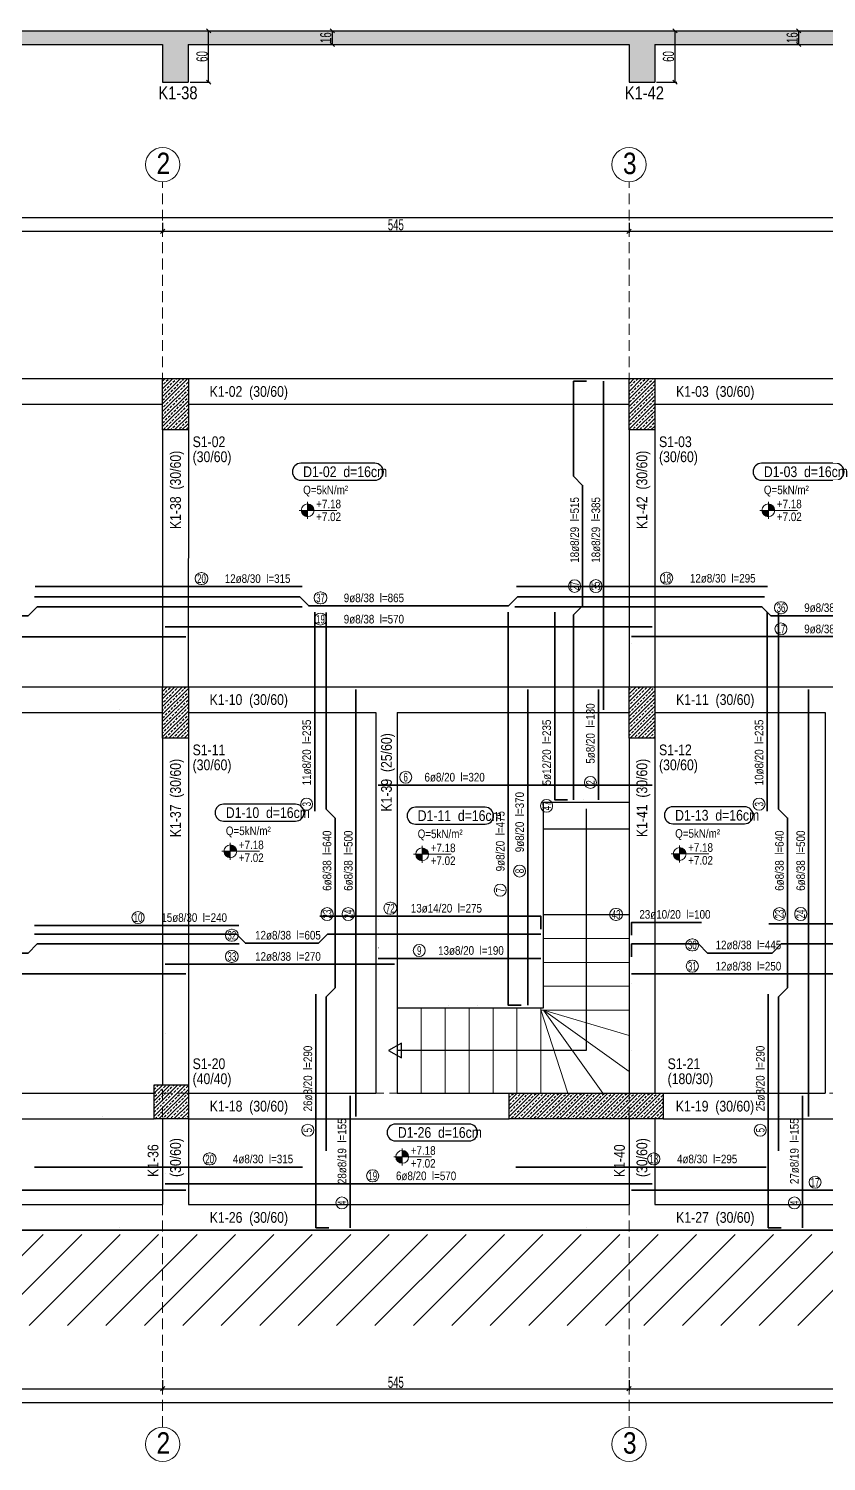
# Model space of a CAD drawing. Header units: millimetres. Extents: x 2329 to 8719, y 754 to 2467.
# Drawn here: x 3284 to 4216, y 760 to 2434 of the extents above; entities that cross this region are included whole.
import ezdxf
from ezdxf.enums import TextEntityAlignment as Align

# ---------------------------------------------------------------- set-up
doc = ezdxf.new("R2010")
doc.units = ezdxf.units.MM
doc.linetypes.add('DASHED', pattern=[19.05, 12.7, -6.35])
for name, color, linetype, lineweight in [('AKS BALONU (BEYKENT)', 7, 'Continuous', 20), ('AKS CIZGISI (BEYKENT)', 252, 'DASHED', 20), ('AKS NO (BEYKENT)', 3, 'Continuous', 20), ('AKS OLCU (BEYKENT)', 200, 'Continuous', 20), ('DONATI (BEYKENT)', 4, 'Continuous', 35), ('DONATI YAZISI (BEYKENT)', 3, 'Continuous', 20), ('DOSEME ISMI (BEYKENT)', 9, 'Continuous', 20), ('DOSEME PAFTA (BEYKENT)', 3, 'Continuous', 20), ('DOSEME SINIRI (BEYKENT)', 2, 'Continuous', 30), ('KIRIS (BEYKENT)', 2, 'Continuous', 30), ('KIRIS ISMI (BEYKENT)', 40, 'Continuous', 20), ('KOLON (BEYKENT)', 3, 'Continuous', 30), ('KOLON ISMI (BEYKENT)', 91, 'Continuous', 20), ('KOT CIZGI (BEYKENT)', 120, 'Continuous', 20), ('KOT YAZI (BEYKENT)', 7, 'Continuous', 20), ('MERDIVEN (BEYKENT)', 5, 'Continuous', 20), ('MERDIVEN YAZI (BEYKENT)', 51, 'Continuous', 20), ('OLCU (BEYKENT)', 14, 'Continuous', 20), ('POZ BALON (BEYKENT)', 14, 'Continuous', 20), ('POZ NO (BEYKENT)', 2, 'Continuous', 20), ('TARAMA (BEYKENT)', 252, 'Continuous', 25), ('YAZI (BEYKENT)', 140, 'Continuous', 20)]:
    doc.layers.add(name, color=color, linetype=linetype, lineweight=lineweight)
doc.styles.add('DONATI YAZISI (BEYKENT)', font='')
doc.styles.add('DSMOLC-50', font='bahnschrift light condensed', dxfattribs={"width": 0.75, "height": 13})
doc.styles.add('KOT (BEYKENT)', font='')
doc.styles.add('stastyle', font='RomanSTA.ttf')
doc.styles.add('YAZI (BEYKENT)', font='')
doc.styles.get('DONATI YAZISI (BEYKENT)').set_extended_font_data('Bahnschrift Light Condensed')
doc.styles.get('KOT (BEYKENT)').set_extended_font_data('Bahnschrift Light Condensed')
doc.styles.get('YAZI (BEYKENT)').set_extended_font_data('Bahnschrift Light Condensed')
doc.dimstyles.new('DSMOLC-50', dxfattribs={"dimtxt": 13, "dimasz": 5, "dimexe": 2, "dimexo": 2, "dimgap": 1, "dimtad": 1, "dimdec": 1, "dimrnd": 0.5, "dimzin": 12, "dimdsep": 46, "dimtxsty": 'DSMOLC-50', "dimblk": 'OBLIQUE', "dimblk1": 'OBLIQUE', "dimblk2": 'OBLIQUE', "dimcen": 0, "dimclrt": 7, "dimadec": 0, "dimazin": 0, "dimtfac": 1, "dimtdec": 4, "dimtix": 1, "dimtmove": 2, "dimatfit": 3, "dimfxl": 1, "dimtzin": 0, "dimarcsym": 0})
pattern_1 = [(45, (1846.9926, -1409.6164), (-4.419417, 4.419417), []), (45, (1851.412, -1409.6164), (-4.419417, 4.419417), [3.125, -1.5625])]

# ---------------------------------------------------------------- blocks, each defined once
blk = doc.blocks.new('_Oblique')
at = {"color": 0, "linetype": 'ByBlock', "lineweight": -2}
blk.add_line((-0.5, -0.5), (0.5, 0.5), dxfattribs=at)
blk = doc.blocks.new('*D53')
at = {"layer": 'AKS OLCU (BEYKENT)', "color": 0, "lineweight": -2, "transparency": 16777216}
for p, q in [((2830.3, 2207.4), (2830.3, 2195.4)), ((2830.3, 2197.4), (3440.3, 2197.4)), ((3440.3, 2207.4), (3440.3, 2195.4))]:
    blk.add_line(p, q, dxfattribs=at)
at = {"layer": 'DEFPOINTS', "color": 0, "transparency": 16777216}
for p in [(2830.3, 2209.4), (3440.3, 2209.4), (3440.3, 2197.4)]:
    blk.add_point(p, dxfattribs=at)
at = {"layer": 'AKS OLCU (BEYKENT)', "color": 0, "lineweight": -2, "transparency": 16777216, "xscale": 5, "yscale": 5, "zscale": 5, "rotation": 180}
blk.add_blockref('_Oblique', (2830.3, 2197.4), dxfattribs=at)
at = {"layer": 'AKS OLCU (BEYKENT)', "color": 0, "lineweight": -2, "transparency": 16777216, "xscale": 5, "yscale": 5, "zscale": 5}
blk.add_blockref('_Oblique', (3440.3, 2197.4), dxfattribs=at)
at = {"layer": 'AKS OLCU (BEYKENT)', "color": 7, "transparency": 16777216, "insert": (3135.3, 2205), "char_height": 13, "attachment_point": 5, "style": 'DSMOLC-50'}
blk.add_mtext('610', dxfattribs=at)
blk = doc.blocks.new('*D54')
at = {"layer": 'AKS OLCU (BEYKENT)', "color": 0, "lineweight": -2, "transparency": 16777216}
for p, q in [((3440.3, 2207.4), (3440.3, 2195.4)), ((3440.3, 2197.4), (3985.3, 2197.4)), ((3985.3, 2207.4), (3985.3, 2195.4))]:
    blk.add_line(p, q, dxfattribs=at)
at = {"layer": 'DEFPOINTS', "color": 0, "transparency": 16777216}
for p in [(3440.3, 2209.4), (3985.3, 2209.4), (3985.3, 2197.4)]:
    blk.add_point(p, dxfattribs=at)
at = {"layer": 'AKS OLCU (BEYKENT)', "color": 0, "lineweight": -2, "transparency": 16777216, "xscale": 5, "yscale": 5, "zscale": 5, "rotation": 180}
blk.add_blockref('_Oblique', (3440.3, 2197.4), dxfattribs=at)
at = {"layer": 'AKS OLCU (BEYKENT)', "color": 0, "lineweight": -2, "transparency": 16777216, "xscale": 5, "yscale": 5, "zscale": 5}
blk.add_blockref('_Oblique', (3985.3, 2197.4), dxfattribs=at)
at = {"layer": 'AKS OLCU (BEYKENT)', "color": 7, "transparency": 16777216, "insert": (3712.8, 2204.9), "char_height": 13, "attachment_point": 5, "style": 'DSMOLC-50'}
blk.add_mtext('545', dxfattribs=at)
blk = doc.blocks.new('*D55')
at = {"layer": 'AKS OLCU (BEYKENT)', "color": 0, "lineweight": -2, "transparency": 16777216}
for p, q in [((3985.3, 2207.4), (3985.3, 2195.4)), ((3985.3, 2197.4), (4510.3, 2197.4)), ((4510.3, 2207.4), (4510.3, 2195.4))]:
    blk.add_line(p, q, dxfattribs=at)
at = {"layer": 'DEFPOINTS', "color": 0, "transparency": 16777216}
for p in [(3985.3, 2209.4), (4510.3, 2209.4), (4510.3, 2197.4)]:
    blk.add_point(p, dxfattribs=at)
at = {"layer": 'AKS OLCU (BEYKENT)', "color": 0, "lineweight": -2, "transparency": 16777216, "xscale": 5, "yscale": 5, "zscale": 5, "rotation": 180}
blk.add_blockref('_Oblique', (3985.3, 2197.4), dxfattribs=at)
at = {"layer": 'AKS OLCU (BEYKENT)', "color": 0, "lineweight": -2, "transparency": 16777216, "xscale": 5, "yscale": 5, "zscale": 5}
blk.add_blockref('_Oblique', (4510.3, 2197.4), dxfattribs=at)
at = {"layer": 'AKS OLCU (BEYKENT)', "color": 7, "transparency": 16777216, "insert": (4247.8, 2205), "char_height": 13, "attachment_point": 5, "style": 'DSMOLC-50'}
blk.add_mtext('525', dxfattribs=at)
blk = doc.blocks.new('*D62')
at = {"layer": 'AKS OLCU (BEYKENT)', "color": 0, "lineweight": -2, "transparency": 16777216}
for p, q in [((2830.3, 2211.4), (2830.3, 2215.4)), ((2830.3, 2213.4), (8425.3, 2213.4)), ((8425.3, 2211.4), (8425.3, 2215.4))]:
    blk.add_line(p, q, dxfattribs=at)
at = {"layer": 'DEFPOINTS', "color": 0, "transparency": 16777216}
for p in [(8425.3, 2213.4), (2830.3, 2209.4), (8425.3, 2209.4)]:
    blk.add_point(p, dxfattribs=at)
at = {"layer": 'AKS OLCU (BEYKENT)', "color": 0, "lineweight": -2, "transparency": 16777216, "xscale": 5, "yscale": 5, "zscale": 5, "rotation": 180}
blk.add_blockref('_Oblique', (2830.3, 2213.4), dxfattribs=at)
at = {"layer": 'AKS OLCU (BEYKENT)', "color": 0, "lineweight": -2, "transparency": 16777216, "xscale": 5, "yscale": 5, "zscale": 5}
blk.add_blockref('_Oblique', (8425.3, 2213.4), dxfattribs=at)
at = {"layer": 'AKS OLCU (BEYKENT)', "color": 7, "transparency": 16777216, "insert": (5627.8, 2221), "char_height": 13, "attachment_point": 5, "style": 'DSMOLC-50'}
blk.add_mtext('5595', dxfattribs=at)
blk = doc.blocks.new('*D63')
at = {"layer": 'AKS OLCU (BEYKENT)', "color": 0, "lineweight": -2, "transparency": 16777216}
for p, q in [((2830.3, 855), (2830.3, 843)), ((3440.3, 855), (3440.3, 843)), ((2830.3, 845), (3440.3, 845))]:
    blk.add_line(p, q, dxfattribs=at)
at = {"layer": 'DEFPOINTS', "color": 0, "transparency": 16777216}
for p in [(2830.3, 857), (3440.3, 857), (3440.3, 845)]:
    blk.add_point(p, dxfattribs=at)
at = {"layer": 'AKS OLCU (BEYKENT)', "color": 0, "lineweight": -2, "transparency": 16777216, "xscale": 5, "yscale": 5, "zscale": 5, "rotation": 180}
blk.add_blockref('_Oblique', (2830.3, 845), dxfattribs=at)
at = {"layer": 'AKS OLCU (BEYKENT)', "color": 0, "lineweight": -2, "transparency": 16777216, "xscale": 5, "yscale": 5, "zscale": 5}
blk.add_blockref('_Oblique', (3440.3, 845), dxfattribs=at)
at = {"layer": 'AKS OLCU (BEYKENT)', "color": 7, "transparency": 16777216, "insert": (3135.3, 852.6), "char_height": 13, "attachment_point": 5, "style": 'DSMOLC-50'}
blk.add_mtext('610', dxfattribs=at)
blk = doc.blocks.new('*D64')
at = {"layer": 'AKS OLCU (BEYKENT)', "color": 0, "lineweight": -2, "transparency": 16777216}
for p, q in [((3440.3, 855), (3440.3, 843)), ((3985.3, 855), (3985.3, 843)), ((3440.3, 845), (3985.3, 845))]:
    blk.add_line(p, q, dxfattribs=at)
at = {"layer": 'DEFPOINTS', "color": 0, "transparency": 16777216}
for p in [(3440.3, 857), (3985.3, 857), (3985.3, 845)]:
    blk.add_point(p, dxfattribs=at)
at = {"layer": 'AKS OLCU (BEYKENT)', "color": 0, "lineweight": -2, "transparency": 16777216, "xscale": 5, "yscale": 5, "zscale": 5, "rotation": 180}
blk.add_blockref('_Oblique', (3440.3, 845), dxfattribs=at)
at = {"layer": 'AKS OLCU (BEYKENT)', "color": 0, "lineweight": -2, "transparency": 16777216, "xscale": 5, "yscale": 5, "zscale": 5}
blk.add_blockref('_Oblique', (3985.3, 845), dxfattribs=at)
at = {"layer": 'AKS OLCU (BEYKENT)', "color": 7, "transparency": 16777216, "insert": (3712.8, 852.5), "char_height": 13, "attachment_point": 5, "style": 'DSMOLC-50'}
blk.add_mtext('545', dxfattribs=at)
blk = doc.blocks.new('*D65')
at = {"layer": 'AKS OLCU (BEYKENT)', "color": 0, "lineweight": -2, "transparency": 16777216}
for p, q in [((3985.3, 855), (3985.3, 843)), ((4510.3, 855), (4510.3, 843)), ((3985.3, 845), (4510.3, 845))]:
    blk.add_line(p, q, dxfattribs=at)
at = {"layer": 'DEFPOINTS', "color": 0, "transparency": 16777216}
for p in [(3985.3, 857), (4510.3, 857), (4510.3, 845)]:
    blk.add_point(p, dxfattribs=at)
at = {"layer": 'AKS OLCU (BEYKENT)', "color": 0, "lineweight": -2, "transparency": 16777216, "xscale": 5, "yscale": 5, "zscale": 5, "rotation": 180}
blk.add_blockref('_Oblique', (3985.3, 845), dxfattribs=at)
at = {"layer": 'AKS OLCU (BEYKENT)', "color": 0, "lineweight": -2, "transparency": 16777216, "xscale": 5, "yscale": 5, "zscale": 5}
blk.add_blockref('_Oblique', (4510.3, 845), dxfattribs=at)
at = {"layer": 'AKS OLCU (BEYKENT)', "color": 7, "transparency": 16777216, "insert": (4247.8, 852.6), "char_height": 13, "attachment_point": 5, "style": 'DSMOLC-50'}
blk.add_mtext('525', dxfattribs=at)
blk = doc.blocks.new('*D72')
at = {"layer": 'AKS OLCU (BEYKENT)', "color": 0, "lineweight": -2, "transparency": 16777216}
for p, q in [((2830.3, 855), (2830.3, 827)), ((8425.3, 855), (8425.3, 827)), ((2830.3, 829), (8425.3, 829))]:
    blk.add_line(p, q, dxfattribs=at)
at = {"layer": 'DEFPOINTS', "color": 0, "transparency": 16777216}
for p in [(2830.3, 857), (8425.3, 857), (8425.3, 829)]:
    blk.add_point(p, dxfattribs=at)
at = {"layer": 'AKS OLCU (BEYKENT)', "color": 0, "lineweight": -2, "transparency": 16777216, "xscale": 5, "yscale": 5, "zscale": 5, "rotation": 180}
blk.add_blockref('_Oblique', (2830.3, 829), dxfattribs=at)
at = {"layer": 'AKS OLCU (BEYKENT)', "color": 0, "lineweight": -2, "transparency": 16777216, "xscale": 5, "yscale": 5, "zscale": 5}
blk.add_blockref('_Oblique', (8425.3, 829), dxfattribs=at)
at = {"layer": 'AKS OLCU (BEYKENT)', "color": 7, "transparency": 16777216, "insert": (5627.8, 836.6), "char_height": 13, "attachment_point": 5, "style": 'DSMOLC-50'}
blk.add_mtext('5595', dxfattribs=at)
blk = doc.blocks.new('*D81')
at = {"layer": 'DEFPOINTS', "color": 0, "transparency": 16777216}
for p in [(3470.3, 2431.6), (3494, 2431.6), (3470.3, 2371.6)]:
    blk.add_point(p, dxfattribs=at)
at = {"layer": 'OLCU (BEYKENT)', "color": 0, "lineweight": -2, "transparency": 16777216}
for p, q in [((3472.3, 2431.6), (3496, 2431.6)), ((3494, 2371.6), (3494, 2431.6)), ((3472.3, 2371.6), (3496, 2371.6))]:
    blk.add_line(p, q, dxfattribs=at)
at = {"layer": 'OLCU (BEYKENT)', "color": 0, "lineweight": -2, "transparency": 16777216, "xscale": 5, "yscale": 5, "zscale": 5}
for p, rotation in [((3494, 2431.6), 90), ((3494, 2371.6), 270)]:
    blk.add_blockref('_Oblique', p, dxfattribs=dict(at, rotation=rotation))
at = {"layer": 'OLCU (BEYKENT)', "color": 7, "lineweight": -3, "transparency": 16777216, "insert": (3486.4, 2401.6), "char_height": 13, "attachment_point": 5, "rotation": 90, "style": 'DSMOLC-50'}
blk.add_mtext('60', dxfattribs=at)
blk = doc.blocks.new('*D82')
at = {"layer": 'DEFPOINTS', "color": 0, "transparency": 16777216}
for p in [(3616.6, 2431.6), (3638.6, 2431.6), (3616.6, 2415.6)]:
    blk.add_point(p, dxfattribs=at)
at = {"layer": 'OLCU (BEYKENT)', "color": 0, "lineweight": -2, "transparency": 16777216}
for p, q in [((3618.6, 2431.6), (3640.6, 2431.6)), ((3638.6, 2415.6), (3638.6, 2431.6)), ((3618.6, 2415.6), (3640.6, 2415.6))]:
    blk.add_line(p, q, dxfattribs=at)
at = {"layer": 'OLCU (BEYKENT)', "color": 0, "lineweight": -2, "transparency": 16777216, "xscale": 5, "yscale": 5, "zscale": 5}
for p, rotation in [((3638.6, 2431.6), 90), ((3638.6, 2415.6), 270)]:
    blk.add_blockref('_Oblique', p, dxfattribs=dict(at, rotation=rotation))
at = {"layer": 'OLCU (BEYKENT)', "color": 7, "lineweight": -3, "transparency": 16777216, "insert": (3631, 2423.6), "char_height": 13, "attachment_point": 5, "rotation": 90, "style": 'DSMOLC-50'}
blk.add_mtext('16', dxfattribs=at)
blk = doc.blocks.new('*D83')
at = {"layer": 'DEFPOINTS', "color": 0, "transparency": 16777216}
for p in [(4015.3, 2431.6), (4039, 2431.6), (4015.3, 2371.6)]:
    blk.add_point(p, dxfattribs=at)
at = {"layer": 'OLCU (BEYKENT)', "color": 0, "lineweight": -2, "transparency": 16777216}
for p, q in [((4017.3, 2431.6), (4041, 2431.6)), ((4039, 2371.6), (4039, 2431.6)), ((4017.3, 2371.6), (4041, 2371.6))]:
    blk.add_line(p, q, dxfattribs=at)
at = {"layer": 'OLCU (BEYKENT)', "color": 0, "lineweight": -2, "transparency": 16777216, "xscale": 5, "yscale": 5, "zscale": 5}
for p, rotation in [((4039, 2431.6), 90), ((4039, 2371.6), 270)]:
    blk.add_blockref('_Oblique', p, dxfattribs=dict(at, rotation=rotation))
at = {"layer": 'OLCU (BEYKENT)', "color": 7, "lineweight": -3, "transparency": 16777216, "insert": (4031.4, 2401.6), "char_height": 13, "attachment_point": 5, "rotation": 90, "style": 'DSMOLC-50'}
blk.add_mtext('60', dxfattribs=at)
blk = doc.blocks.new('*D84')
at = {"layer": 'DEFPOINTS', "color": 0, "transparency": 16777216}
for p in [(4161.6, 2431.6), (4183.6, 2431.6), (4161.6, 2415.6)]:
    blk.add_point(p, dxfattribs=at)
at = {"layer": 'OLCU (BEYKENT)', "color": 0, "lineweight": -2, "transparency": 16777216}
for p, q in [((4163.6, 2431.6), (4185.6, 2431.6)), ((4183.6, 2415.6), (4183.6, 2431.6)), ((4163.6, 2415.6), (4185.6, 2415.6))]:
    blk.add_line(p, q, dxfattribs=at)
at = {"layer": 'OLCU (BEYKENT)', "color": 0, "lineweight": -2, "transparency": 16777216, "xscale": 5, "yscale": 5, "zscale": 5}
for p, rotation in [((4183.6, 2431.6), 90), ((4183.6, 2415.6), 270)]:
    blk.add_blockref('_Oblique', p, dxfattribs=dict(at, rotation=rotation))
at = {"layer": 'OLCU (BEYKENT)', "color": 7, "lineweight": -3, "transparency": 16777216, "insert": (4176, 2423.6), "char_height": 13, "attachment_point": 5, "rotation": 90, "style": 'DSMOLC-50'}
blk.add_mtext('16', dxfattribs=at)

msp = doc.modelspace()

# ---------------------------------------------------------------- hatches: boundary and pattern name
at = {"layer": 'KOT CIZGI (BEYKENT)'}
h = msp.add_hatch(color=256, dxfattribs=at)
h.dxf.hatch_style = 1
h.paths.add_polyline_path([(3609.74, 1878.81), (3609.74, 1871.31), (3617.24, 1871.31, 0.4142136)])
h = msp.add_hatch(color=256, dxfattribs=at)
h.dxf.hatch_style = 1
h.paths.add_polyline_path([(4148.07, 1878.81), (4148.07, 1871.31), (4155.57, 1871.31, 0.4142136)])
h = msp.add_hatch(color=256, dxfattribs=at)
h.dxf.hatch_style = 1
h.paths.add_polyline_path([(3609.74, 1871.31), (3602.24, 1871.31, 0.4142136), (3609.74, 1863.81)])
h = msp.add_hatch(color=256, dxfattribs=at)
h.dxf.hatch_style = 1
h.paths.add_polyline_path([(4148.07, 1871.31), (4140.57, 1871.31, 0.4142136), (4148.07, 1863.81)])
h = msp.add_hatch(color=256, dxfattribs=at)
h.dxf.hatch_style = 1
h.paths.add_polyline_path([(3519.4, 1480.47), (3519.4, 1472.97), (3526.9, 1472.97, 0.4142136)])
h = msp.add_hatch(color=256, dxfattribs=at)
h.dxf.hatch_style = 1
h.paths.add_polyline_path([(3743.56, 1476.96), (3743.56, 1469.46), (3751.06, 1469.46, 0.4142136)])
h = msp.add_hatch(color=256, dxfattribs=at)
h.dxf.hatch_style = 1
h.paths.add_polyline_path([(4044.37, 1477.4), (4044.37, 1469.9), (4051.87, 1469.9, 0.4142136)])
h = msp.add_hatch(color=256, dxfattribs=at)
h.dxf.hatch_style = 1
h.paths.add_polyline_path([(3519.4, 1472.97), (3511.9, 1472.97, 0.4142136), (3519.4, 1465.47)])
h = msp.add_hatch(color=256, dxfattribs=at)
h.dxf.hatch_style = 1
h.paths.add_polyline_path([(3743.56, 1469.46), (3736.06, 1469.46, 0.4142136), (3743.56, 1461.96)])
h = msp.add_hatch(color=256, dxfattribs=at)
h.dxf.hatch_style = 1
h.paths.add_polyline_path([(4044.37, 1469.9), (4036.87, 1469.9, 0.4142136), (4044.37, 1462.4)])
h = msp.add_hatch(color=256, dxfattribs=at)
h.dxf.hatch_style = 1
h.paths.add_polyline_path([(3720.27, 1123.41), (3720.27, 1115.91), (3727.77, 1115.91, 0.4142136)])
h = msp.add_hatch(color=256, dxfattribs=at)
h.dxf.hatch_style = 1
h.paths.add_polyline_path([(3720.27, 1115.91), (3712.77, 1115.91, 0.4142136), (3720.27, 1108.41)])
at = {"layer": 'TARAMA (BEYKENT)', "lineweight": -3}
h = msp.add_hatch(dxfattribs=at)
h.set_pattern_fill('ANSI33', color=256)
h.set_pattern_definition([(45, (1846.9926, -1359.3565), (-4.490128, 4.490128), []), (45, (1851.483, -1359.3565), (-4.490128, 4.490128), [3.175, -1.5875])])
h.paths.add_polyline_path([(8425.4, 2431.62), (2830.24, 2431.62), (2830.24, 2371.62), (2860.27, 2371.62), (2860.27, 2415.62), (3440.24, 2415.62), (3440.24, 2371.62), (3470.27, 2371.62), (3470.27, 2415.62), (3985.24, 2415.62), (3985.24, 2371.62), (4015.27, 2371.62), (4015.27, 2415.62), (4510.24, 2415.62), (4510.24, 2371.62), (4540.27, 2371.62), (4540.27, 2415.62), (5270.24, 2415.62), (5270.24, 2371.62), (5300.27, 2371.62), (5300.27, 2415.62), (6042.84, 2415.62), (6042.84, 2371.62), (6082.84, 2371.62), (6082.84, 2415.62), (6825.44, 2415.62), (6825.44, 2371.62), (6855.4, 2371.62), (6855.4, 2415.62), (7585.44, 2415.62), (7585.44, 2371.62), (7615.4, 2371.62), (7615.4, 2415.62), (8395.37, 2415.62), (8395.37, 2371.62), (8425.4, 2371.62)])
at = {"layer": 'TARAMA (BEYKENT)'}
h = msp.add_hatch(dxfattribs=at)
h.set_pattern_fill('ANSI33', color=256, style=0, pattern_type=0)
h.set_pattern_definition(pattern_1)
h.paths.add_polyline_path([(3440.34, 2025.21), (3470.34, 2025.21), (3470.34, 1965.21), (3440.34, 1965.21)], flags=0)
h = msp.add_hatch(dxfattribs=at)
h.set_pattern_fill('ANSI33', color=256, style=0, pattern_type=0)
h.set_pattern_definition(pattern_1)
h.paths.add_polyline_path([(3985.34, 2025.21), (4015.34, 2025.21), (4015.34, 1965.21), (3985.34, 1965.21)], flags=0)
h = msp.add_hatch(dxfattribs=at)
h.set_pattern_fill('ANSI33', color=256, style=0, pattern_type=0)
h.set_pattern_definition(pattern_1)
h.paths.add_polyline_path([(3440.34, 1665.21), (3470.34, 1665.21), (3470.34, 1605.21), (3440.34, 1605.21)], flags=0)
h = msp.add_hatch(dxfattribs=at)
h.set_pattern_fill('ANSI33', color=256, style=0, pattern_type=0)
h.set_pattern_definition(pattern_1)
h.paths.add_polyline_path([(3985.34, 1665.21), (4015.34, 1665.21), (4015.34, 1605.21), (3985.34, 1605.21)], flags=0)
h = msp.add_hatch(dxfattribs=at)
h.set_pattern_fill('ANSI33', color=256, style=0, pattern_type=0)
h.set_pattern_definition(pattern_1)
h.paths.add_polyline_path([(3430.34, 1200.21), (3470.34, 1200.21), (3470.34, 1160.21), (3430.34, 1160.21)], flags=0)
h = msp.add_hatch(dxfattribs=at)
h.set_pattern_fill('ANSI33', color=256, style=0, pattern_type=0)
h.set_pattern_definition(pattern_1)
h.paths.add_polyline_path([(3845.34, 1190.21), (4025.34, 1190.21), (4025.34, 1160.21), (3845.34, 1160.21)], flags=0)
h = msp.add_hatch(dxfattribs=at)
h.set_pattern_fill('ANSI31', color=256, scale=10, style=0)
h.set_pattern_definition([(45, (1920.324, -3543.348), (-22.45064, 22.45064), [])])
h.paths.add_polyline_path([(2830.34, 1025.21), (8425.34, 1025.21), (8425.34, 918.83), (2830.34, 918.83)])

# ---------------------------------------------------------------- linework, layer by layer
at = {"layer": 'AKS BALONU (BEYKENT)'}
for centre in [(3440.34, 2275.21), (3985.34, 2275.21), (3440.34, 780.21), (3985.34, 780.21)]:
    msp.add_circle(centre, 20, dxfattribs=at)
at = {"layer": 'AKS CIZGISI (BEYKENT)'}
for p, q in [((3440.34, 800.21), (3440.34, 2255.21)), ((3985.34, 800.21), (3985.34, 2255.21)), ((2600.34, 2025.21), (8670.34, 2025.21)), ((2600.34, 1665.21), (8670.34, 1665.21)), ((2600.34, 1190.21), (8670.34, 1190.21))]:
    msp.add_line(p, q, dxfattribs=at)
at = {"layer": 'DONATI (BEYKENT)'}
for points in [[(3920.49, 1533.2), (3920.49, 1749.13), (3931.09, 1759.74), (3931.08, 1900.51), (3920.49, 1911.13), (3920.49, 2022.13), (3935.49, 2022.14)], [(3955.49, 1638.21), (3955.49, 2022.21)], [(3291.5, 1782.16), (3603.47, 1782.16)], [(3853.98, 1782.54), (4146.92, 1782.54)], [(2833.27, 1743.69), (2833.25, 1758.69), (3006.75, 1758.69), (3017.36, 1748.09), (3283.14, 1748.1), (3293.75, 1758.69), (3603.5, 1758.69)], [(3290.75, 1770.21), (3600.5, 1770.21), (3611.11, 1759.61), (3844.38, 1759.61), (3855, 1770.21), (4143.5, 1770.21)], [(3852, 1758.76), (4140.5, 1758.76), (4151.11, 1748.16), (4374.39, 1748.16), (4385, 1758.76), (4727.25, 1758.76)], [(3618.02, 1752.2), (3618.02, 1519.92)], [(3631.22, 1123.07), (3631.22, 1302.87), (3641.82, 1313.48), (3641.82, 1511.76), (3631.22, 1522.37), (3631.22, 1752.12)], [(3844.2, 1752.19), (3844.2, 1293.19), (3859.2, 1293.2)], [(3898.4, 1752.2), (3898.4, 1533.19), (3913.4, 1533.2)], [(4146.67, 1752.2), (4146.67, 1519.92)], [(4159.86, 1123.12), (4159.86, 1302.87), (4170.46, 1313.48), (4170.46, 1511.76), (4159.86, 1522.37), (4159.86, 1752.12)], [(3443.33, 1735.21), (4012.33, 1735.21)], [(2833.34, 1723.69), (3467.34, 1723.69)], [(3988.34, 1723.76), (4537.34, 1723.76)], [(3666.22, 1163.2), (3666.22, 1662.2)], [(3866.88, 1293.2), (3866.88, 1662.2)], [(3949.55, 1533.2), (3949.55, 1662.2)], [(4194.86, 1163.2), (4194.86, 1662.2)], [(3692.34, 1550.12), (4012.34, 1550.12)], [(3623.82, 1397.03), (3882.32, 1397.03), (3882.34, 1382.03)], [(3988.32, 1374.81), (3988.31, 1389.81), (4069.8, 1389.81)], [(3290.48, 1386.1), (3529.31, 1386.1)], [(3290.75, 1376.1), (3526.5, 1376.1), (3537.11, 1365.5), (3622.38, 1365.51), (3633, 1376.1), (3882.34, 1376.1)], [(4148.82, 1388.24), (4407.32, 1388.24), (4407.34, 1373.24)], [(2833.27, 1349.74), (2833.25, 1364.74), (3006.75, 1364.74), (3017.36, 1354.14), (3283.14, 1354.14), (3293.75, 1364.74), (3529.78, 1364.74)], [(3988.27, 1349.74), (3988.25, 1364.74), (4066.5, 1364.74), (4077.11, 1354.14), (4152.39, 1354.14), (4163, 1364.74), (4407.39, 1364.74)], [(3443.33, 1341.1), (3711.33, 1341.1)], [(3692.34, 1347.65), (3882.34, 1347.65)], [(2833.34, 1329.74), (3467.34, 1329.74)], [(3988.34, 1329.74), (4236.34, 1329.74)], [(3634.38, 1033.05), (3619.38, 1033.05), (3619.38, 1305.88)], [(4163.03, 1033.05), (4148.03, 1033.05), (4148.03, 1305.88)], [(3659.27, 1033.21), (3659.27, 1187.21)], [(4187.91, 1033.21), (4187.91, 1187.21)], [(3290.4, 1104.08), (3603.72, 1104.08)], [(3853.14, 1104.08), (4145.49, 1104.08)], [(2833.34, 1076.88), (3467.34, 1076.88)], [(3443.33, 1084.35), (4012.33, 1084.35)], [(3988.34, 1076.88), (4537.34, 1076.88)]]:
    msp.add_lwpolyline(points, dxfattribs=at)
at = {"layer": 'DOSEME PAFTA (BEYKENT)', "lineweight": -3}
for points in [[(3601.86, 1906.56), (3688.33, 1906.56, 1), (3688.33, 1926.34), (3601.86, 1926.34, 1)], [(4140.2, 1906.56), (4226.6, 1906.56, 1), (4226.6, 1926.34), (4140.2, 1926.34, 1)], [(3511.53, 1508.22), (3595.68, 1508.22, 1), (3595.68, 1528.01), (3511.53, 1528.01, 1)], [(3735.69, 1504.71), (3817.27, 1504.71, 1), (3817.27, 1524.37), (3735.69, 1524.37, 1)], [(4036.5, 1505.16), (4120.33, 1505.16, 1), (4120.33, 1524.94), (4036.5, 1524.94, 1)], [(3712.5, 1134.55), (3798.45, 1134.55, 1), (3798.45, 1154.33), (3712.5, 1154.33, 1)]]:
    msp.add_lwpolyline(points, format="xyb", close=True, dxfattribs=at)
at = {"layer": 'DOSEME SINIRI (BEYKENT)'}
for p, q in [((2830.24, 2431.62), (8425.4, 2431.62)), ((2860.27, 2415.62), (3440.24, 2415.62)), ((3440.24, 2415.62), (3440.24, 2371.62)), ((3470.27, 2415.62), (3470.27, 2371.62)), ((3470.27, 2415.62), (3985.24, 2415.62)), ((3985.24, 2415.62), (3985.24, 2371.62)), ((4015.27, 2415.62), (4015.27, 2371.62)), ((4015.27, 2415.62), (4510.24, 2415.62)), ((3440.24, 2371.62), (3470.27, 2371.62)), ((3985.24, 2371.62), (4015.27, 2371.62))]:
    msp.add_line(p, q, dxfattribs=at)
at = {"layer": 'DOSEME SINIRI (BEYKENT)', "lineweight": -3}
for p, q in [((3885.34, 1499.21), (3985.34, 1499.21)), ((3885.34, 1399.21), (3985.34, 1399.21))]:
    msp.add_line(p, q, dxfattribs=at)
at = {"layer": 'DOSEME SINIRI (BEYKENT)'}
msp.add_lwpolyline([(2830.34, 2025.21), (8425.34, 2025.21), (8425.34, 1030.21), (2830.34, 1030.21)], close=True, dxfattribs=at)
at = {"layer": 'DOSEME SINIRI (BEYKENT)', "lineweight": -3, "flags": 128}
msp.add_lwpolyline([(3714.34, 1290.21), (3885.34, 1290.21), (3885.34, 1530.21), (3985.26, 1530.24)], dxfattribs=at)
at = {"layer": 'KIRIS (BEYKENT)'}
for p, q in [((2860.24, 2025.21), (3440.24, 2025.21)), ((3470.24, 2025.21), (3985.24, 2025.21)), ((4015.24, 2025.21), (4510.24, 2025.21)), ((2860.24, 1995.21), (3440.24, 1995.21)), ((3470.24, 1995.21), (3985.24, 1995.21)), ((4015.24, 1995.21), (4510.24, 1995.21)), ((3440.24, 1965.31), (3440.24, 1665.31)), ((3470.34, 1965.31), (3470.24, 1665.31)), ((3985.24, 1965.31), (3985.24, 1665.31)), ((4015.34, 1965.31), (4015.24, 1665.31)), ((2860.24, 1665.21), (3440.24, 1665.21)), ((3470.24, 1665.21), (3985.24, 1665.21)), ((4015.24, 1665.21), (4510.24, 1665.21)), ((2860.24, 1635.21), (3440.24, 1635.21)), ((3470.24, 1635.21), (3689.34, 1635.21)), ((3689.34, 1635.21), (3689.34, 1190.21)), ((3714.34, 1635.21), (3985.24, 1635.21)), ((3714.34, 1635.21), (3714.34, 1190.21)), ((4015.24, 1635.21), (4214.34, 1635.21)), ((4214.34, 1635.21), (4214.34, 1190.21)), ((3440.24, 1605.31), (3440.34, 1200.21)), ((3470.34, 1605.31), (3470.34, 1200.21)), ((3985.24, 1605.31), (3985.34, 1190.31)), ((4015.34, 1605.31), (4015.34, 1190.31)), ((2870.24, 1190.21), (3430.34, 1190.21)), ((3470.34, 1190.21), (3689.34, 1190.21)), ((3714.34, 1190.21), (3845.34, 1190.21)), ((4025.34, 1190.21), (4214.34, 1190.21)), ((2870.24, 1160.21), (3430.34, 1160.21)), ((3440.34, 1160.21), (3440.34, 1060.21)), ((3470.34, 1160.21), (3845.34, 1160.21)), ((3470.34, 1160.21), (3470.34, 1060.21)), ((3985.34, 1160.31), (3985.34, 1060.21)), ((4015.34, 1160.31), (4015.34, 1060.21)), ((4025.34, 1160.21), (4370.34, 1160.21)), ((2860.34, 1060.21), (3440.34, 1060.21)), ((3470.34, 1060.21), (3985.34, 1060.21)), ((4015.34, 1060.21), (4510.34, 1060.21)), ((2830.34, 1030.21), (8425.34, 1030.21))]:
    msp.add_line(p, q, dxfattribs=at)
at = {"layer": 'KOLON (BEYKENT)'}
for points in [[(3440.34, 2025.21), (3470.34, 2025.21), (3470.34, 1965.21), (3440.34, 1965.21)], [(3985.34, 2025.21), (4015.34, 2025.21), (4015.34, 1965.21), (3985.34, 1965.21)], [(3440.34, 1665.21), (3470.34, 1665.21), (3470.34, 1605.21), (3440.34, 1605.21)], [(3985.34, 1665.21), (4015.34, 1665.21), (4015.34, 1605.21), (3985.34, 1605.21)], [(3430.34, 1200.21), (3470.34, 1200.21), (3470.34, 1160.21), (3430.34, 1160.21)], [(3845.34, 1190.21), (4025.34, 1190.21), (4025.34, 1160.21), (3845.34, 1160.21)]]:
    msp.add_lwpolyline(points, close=True, dxfattribs=at)
at = {"layer": 'KOT CIZGI (BEYKENT)'}
for p, q in [((3609.74, 1881.31), (3609.74, 1861.31)), ((4148.07, 1881.31), (4148.07, 1861.31)), ((3599.74, 1871.31), (3643.76, 1871.31)), ((4138.07, 1871.31), (4182.09, 1871.31)), ((3519.4, 1482.97), (3519.4, 1462.97)), ((3743.56, 1479.46), (3743.56, 1459.46)), ((4044.37, 1479.9), (4044.37, 1459.9)), ((3509.4, 1472.97), (3553.43, 1472.97)), ((3733.56, 1469.46), (3777.59, 1469.46)), ((4034.37, 1469.9), (4078.39, 1469.9)), ((3720.27, 1125.91), (3720.27, 1105.91)), ((3710.27, 1115.91), (3754.3, 1115.91))]:
    msp.add_line(p, q, dxfattribs=at)
for centre in [(3609.74, 1871.31), (4148.07, 1871.31), (3519.4, 1472.97), (3743.56, 1469.46), (4044.37, 1469.9), (3720.27, 1115.91)]:
    msp.add_circle(centre, 7.5, dxfattribs=at)
at = {"layer": 'MERDIVEN (BEYKENT)'}
for p, q in [((3885.34, 1371.21), (3985.34, 1371.21)), ((3885.34, 1343.21), (3985.34, 1343.21)), ((3885.34, 1315.21), (3985.34, 1315.21)), ((3742.34, 1290.21), (3742.34, 1190.21)), ((3770.34, 1290.21), (3770.34, 1190.21)), ((3798.34, 1290.21), (3798.34, 1190.21)), ((3826.34, 1290.21), (3826.34, 1190.21)), ((3854.34, 1290.21), (3854.34, 1190.21)), ((3882.34, 1290.21), (3882.34, 1190.21)), ((3882.34, 1287.74), (3913.7, 1190.21)), ((3882.51, 1287.21), (3985.34, 1287.21)), ((3885.34, 1287.21), (3985.32, 1257.58)), ((3885.34, 1287.21), (3985.33, 1215.63)), ((3885.34, 1287.21), (3954.77, 1190.21))]:
    msp.add_line(p, q, dxfattribs=at)
at = {"layer": 'MERDIVEN YAZI (BEYKENT)', "lineweight": -3, "flags": 128}
msp.add_lwpolyline([(3935.3, 1522.45), (3935.3, 1240.21), (3714.34, 1240.21)], dxfattribs=at)
msp.add_lwpolyline([(3704.34, 1240.21), (3719.34, 1231.55), (3719.34, 1248.87)], close=True, dxfattribs=at)
at = {"layer": 'POZ BALON (BEYKENT)'}
for p, q in [((3485.17, 1798.59), (3486.26, 1798.59)), ((4029.05, 1798.97), (4029.39, 1798.97)), ((3485.17, 1784.59), (3486.26, 1784.59)), ((3624.31, 1776.03), (3625.28, 1776.03)), ((3914.66, 1782.47), (3914.66, 1783.32)), ((3928.66, 1782.47), (3928.66, 1783.32)), ((3939.49, 1782.34), (3939.49, 1783.43)), ((3953.49, 1782.34), (3953.49, 1783.43)), ((4029.05, 1784.97), (4029.39, 1784.97)), ((3624.31, 1762.03), (3625.28, 1762.03)), ((4162.28, 1764.58), (4163.32, 1764.58)), ((3624.7, 1751.21), (3624.87, 1751.21)), ((4162.28, 1750.58), (4163.32, 1750.58)), ((3624.7, 1737.21), (3624.87, 1737.21)), ((4162.78, 1739.76), (4162.8, 1739.76)), ((4162.78, 1725.76), (4162.8, 1725.76)), ((3881.98, 1525.53), (3881.98, 1526.52)), ((3895.98, 1525.53), (3895.98, 1526.52)), ((3705.86, 1413.45), (3706.77, 1413.45)), ((3969.55, 1406.24), (3970.77, 1406.24)), ((3411.42, 1402.53), (3411.77, 1402.53)), ((3625.39, 1399.12), (3625.39, 1400.12)), ((3639.39, 1399.12), (3639.39, 1400.12)), ((3650.22, 1398.95), (3650.22, 1400.27)), ((3664.22, 1398.95), (3664.22, 1400.27)), ((3705.86, 1399.45), (3706.77, 1399.45)), ((3969.55, 1392.24), (3970.77, 1392.24)), ((4154.03, 1399.16), (4154.03, 1400.15)), ((4168.03, 1399.16), (4168.03, 1400.15)), ((4178.86, 1398.99), (4178.86, 1400.3)), ((4192.86, 1398.99), (4192.86, 1400.3)), ((3411.42, 1388.53), (3411.77, 1388.53)), ((3520.64, 1381.93), (3521.74, 1381.93)), ((3520.64, 1367.93), (3521.74, 1367.93)), ((3520.66, 1357.1), (3521.71, 1357.1)), ((4058.63, 1370.56), (4059.77, 1370.56)), ((4058.63, 1356.56), (4059.77, 1356.56)), ((3520.66, 1343.1), (3521.71, 1343.1)), ((4059.11, 1345.74), (4059.28, 1345.74)), ((4059.11, 1331.74), (4059.28, 1331.74)), ((3494.72, 1120.5), (3495.81, 1120.5)), ((3494.72, 1106.5), (3495.81, 1106.5)), ((4014, 1120.5), (4014.33, 1120.5)), ((4014, 1106.5), (4014.33, 1106.5)), ((3685.71, 1100.78), (3685.88, 1100.78)), ((4202.63, 1093.3), (4202.65, 1093.3)), ((3685.71, 1086.78), (3685.88, 1086.78)), ((4202.63, 1079.3), (4202.65, 1079.3))]:
    msp.add_line(p, q, dxfattribs=at)
for centre in [(3724.3, 1559.55), (3940.12, 1553.39), (3608.6, 1528.02), (4137.24, 1528.02), (3857.45, 1449.9), (3834.78, 1427.57), (3740.17, 1357.08), (3609.96, 1147.08), (4138.6, 1147.08), (3649.84, 1062.14), (4178.49, 1062.14)]:
    msp.add_circle(centre, 7, dxfattribs=at)
for centre, start, end in [((3485.17, 1791.59), 90, 270), ((3486.26, 1791.59), 270, 90), ((4029.05, 1791.97), 90, 270), ((4029.39, 1791.97), 270, 90), ((3624.31, 1769.03), 90, 270), ((3625.28, 1769.03), 270, 90), ((3921.66, 1783.32), 0, 180), ((3921.66, 1782.47), 180, 0), ((3946.49, 1783.43), 0, 180), ((3946.49, 1782.34), 180, 0), ((4162.28, 1757.58), 90, 270), ((4163.32, 1757.58), 270, 90), ((3624.7, 1744.21), 90, 270), ((3624.87, 1744.21), 270, 90), ((4162.78, 1732.76), 90, 270), ((4162.8, 1732.76), 270, 90), ((3888.98, 1526.52), 0, 180), ((3888.98, 1525.53), 180, 0), ((3632.39, 1400.12), 0, 180), ((3657.22, 1400.27), 0, 180), ((3705.86, 1406.45), 90, 270), ((3706.77, 1406.45), 270, 90), ((3969.55, 1399.24), 90, 270), ((3970.77, 1399.24), 270, 90), ((4161.03, 1400.15), 0, 180), ((4185.86, 1400.3), 0, 180), ((3411.42, 1395.53), 90, 270), ((3411.77, 1395.53), 270, 90), ((3632.39, 1399.12), 180, 0), ((3657.22, 1398.95), 180, 0), ((4161.03, 1399.16), 180, 0), ((4185.86, 1398.99), 180, 0), ((3520.64, 1374.93), 90, 270), ((3521.74, 1374.93), 270, 90), ((3520.66, 1350.1), 90, 270), ((3521.71, 1350.1), 270, 90), ((4058.63, 1363.56), 90, 270), ((4059.77, 1363.56), 270, 90), ((4059.11, 1338.74), 90, 270), ((4059.28, 1338.74), 270, 90), ((3494.72, 1113.5), 90, 270), ((3495.81, 1113.5), 270, 90), ((4014, 1113.5), 90, 270), ((4014.33, 1113.5), 270, 90), ((3685.71, 1093.78), 90, 270), ((3685.88, 1093.78), 270, 90), ((4202.63, 1086.3), 90, 270), ((4202.65, 1086.3), 270, 90)]:
    msp.add_arc(centre, 7, start, end, dxfattribs=at)

# ---------------------------------------------------------------- texts
at = {"layer": 'AKS NO (BEYKENT)', "style": 'YAZI (BEYKENT)'}
for s, p in [('2', (3433.2, 2264.21)), ('3', (3978.2, 2264.21)), ('2', (3433.2, 769.21)), ('3', (3978.2, 769.21))]:
    msp.add_text(s, height=25, dxfattribs=at).set_placement(p)
at = {"layer": 'DONATI (BEYKENT)', "style": 'stastyle'}
for s, p in [('& 1-.16- 1- 6.099999- 5.25', (3443.33, 1735.21)), ('& 1-.16- 1- 5.450001- 7.6', (3988.34, 1715.21)), ('& 1-.16- 1- 5.050001- 0', (3390.34, 1638.21)), ('& 1-.16- 1- 4.75- 0', (3935.34, 1638.21)), ('& 4-.16- 1- 0- 0', (3898.4, 1533.19)), ('& 2-.16- 1- 0- 0', (3932, 1533.2)), ('& 4-.16- 1- 2.740001- 0', (3692.32, 1393.81)), ('& 1-.16- 1- 2.740001- 2.54', (3692.34, 1360.21)), ('& 8-.16- 1- 0- 0', (3988.31, 1318.61)), ('& 4-.16- 1- 0- 3.6', (3774.74, 1293.19)), ('& 2-.16- 1- 0- 3.6', (3808.34, 1293.2)), ('& 1-.16- 1- 6.099999- 0', (3443.33, 1260.21)), ('& 1-.16- 1- 0- 0', (3988.34, 1240.21)), ('& 1-.16- 1- 1.3- 3.6', (3370.34, 1163.2)), ('& 1-.16- 1- 1.3- 3.6', (4161.17, 1163.2)), ('& 1-.16- 1- 6.099999- 5.249999', (3443.33, 1096.88)), ('& 1-.16- 1- 5.450001- 7.600001', (3988.34, 1076.88)), ('& 2-.16- 1- 0- 5.050001', (3390.34, 1033.21)), ('& 1-.16- 1- 0- 3.6', (3632.84, 1033.2)), ('& 1-.16- 1- 0- 0', (3935.34, 1033.21))]:
    msp.add_text(s, height=0.0005, dxfattribs=at).set_placement(p)
at = {"layer": 'DONATI YAZISI (BEYKENT)', "style": 'DONATI YAZISI (BEYKENT)'}
for s, p in [(' 18ø8/29  l=515', (3926.66, 1806.89)), (' 18ø8/29  l=385', (3951.49, 1806.88)), ('5ø8/20  l=130', (3945.12, 1575.39)), ('11ø8/20  l=235', (3613.6, 1550.02)), ('5ø12/20  l=235', (3893.98, 1550.02)), ('10ø8/20  l=235', (4142.24, 1550.02)), ('9ø8/20  l=370', (3862.45, 1471.9)), ('9ø8/20  l=475', (3839.78, 1449.57)), (' 6ø8/38  l=640', (3637.39, 1423.62)), (' 6ø8/38  l=500', (3662.22, 1423.61)), (' 6ø8/38  l=640', (4166.03, 1423.65)), (' 6ø8/38  l=500', (4190.86, 1423.65)), ('26ø8/20  l=290', (3614.96, 1169.08)), ('25ø8/20  l=290', (4143.6, 1169.08)), ('28ø8/19  l=155', (3654.84, 1084.14)), ('27ø8/19  l=155', (4183.49, 1084.14))]:
    msp.add_text(s, height=10, rotation=90, dxfattribs=at).set_placement(p)
for s, p in [(' 12ø8/30  l=315', (3509.71, 1786.59)), (' 12ø8/30  l=295', (4053.22, 1786.97)), (' 9ø8/38  l=865', (3648.79, 1764.03)), (' 9ø8/38  l=885', (4186.8, 1752.58)), (' 9ø8/38  l=570', (3648.78, 1739.21)), (' 9ø8/38  l=550', (4186.79, 1727.76)), ('6ø8/20  l=320', (3746.3, 1554.55)), ('13ø14/20  l=275', (3730.32, 1401.45)), (' 15ø8/30  l=240', (3435.59, 1390.53)), (' 23ø10/20  l=100', (3994.16, 1394.24)), (' 12ø8/38  l=605', (3545.19, 1369.93)), ('13ø8/20  l=190', (3762.17, 1352.08)), (' 12ø8/38  l=445', (4083.2, 1358.56)), (' 12ø8/38  l=270', (3545.18, 1345.1)), (' 12ø8/38  l=250', (4083.19, 1333.74)), (' 4ø8/30  l=315', (3519.27, 1108.5)), (' 4ø8/30  l=295', (4038.17, 1108.5)), (' 6ø8/20  l=570', (3709.8, 1088.78))]:
    msp.add_text(s, height=10, dxfattribs=at).set_placement(p)
at = {"layer": 'DOSEME ISMI (BEYKENT)', "style": 'YAZI (BEYKENT)'}
for s, p in [('D1-02  d=16cm', (3604.5, 1910.21)), ('D1-03  d=16cm', (4142.84, 1910.21)), ('D1-10  d=16cm', (3514.17, 1511.88)), ('D1-11  d=16cm', (3738.33, 1508.37)), ('D1-13  d=16cm', (4039.14, 1508.81)), ('D1-26  d=16cm', (3715.14, 1138.2))]:
    msp.add_text(s, height=12.5, dxfattribs=at).set_placement(p)
at = {"layer": 'KIRIS ISMI (BEYKENT)', "style": 'YAZI (BEYKENT)'}
for s, height, p in [('K1-38', 15, (3435.24, 2351.62)), ('K1-42', 15, (3980.24, 2351.62)), ('K1-02  (30/60)', 12.5, (3495.24, 2003.96)), ('K1-03  (30/60)', 12.5, (4040.24, 2003.96)), ('K1-10  (30/60)', 12.5, (3495.24, 1643.96)), ('K1-11  (30/60)', 12.5, (4040.24, 1643.96)), ('K1-18  (30/60)', 12.5, (3495.34, 1168.96)), ('K1-19  (30/60)', 12.5, (4039.93, 1168.96)), ('K1-26  (30/60)', 12.5, (3495.34, 1038.96)), ('K1-27  (30/60)', 12.5, (4040.34, 1038.96))]:
    msp.add_text(s, height=height, dxfattribs=at).set_placement(p)
for s, p in [('K1-38  (30/60)', (3461.59, 1849.43)), ('K1-42  (30/60)', (4006.59, 1849.43)), ('K1-39  (25/60)', (3708.09, 1519.39)), ('K1-37  (30/60)', (3461.59, 1489.44)), ('K1-41  (30/60)', (4006.59, 1489.48)), ('K1-36', (3435.34, 1092.46)), ('(30/60)', (3461.59, 1092.46)), ('K1-40', (3980.34, 1092.36)), ('(30/60)', (4006.59, 1092.36))]:
    msp.add_text(s, height=12.5, rotation=90, dxfattribs=at).set_placement(p)
at = {"layer": 'KOLON ISMI (BEYKENT)', "style": 'YAZI (BEYKENT)'}
for s, p in [('S1-02', (3475.34, 1945.21)), ('S1-03', (4020.34, 1945.21)), ('(30/60)', (3475.34, 1927.71)), ('(30/60)', (4020.34, 1927.71)), ('S1-11', (3475.34, 1585.21)), ('S1-12', (4020.34, 1585.21)), ('(30/60)', (3475.34, 1567.71)), ('(30/60)', (4020.34, 1567.71)), ('S1-20', (3475.34, 1218.5)), ('S1-21', (4030.34, 1218.5)), ('(40/40)', (3475.34, 1201)), ('(180/30)', (4030.34, 1201))]:
    msp.add_text(s, height=12.5, dxfattribs=at).set_placement(p)
at = {"layer": 'KOT YAZI (BEYKENT)', "style": 'KOT (BEYKENT)'}
for s, p in [('+7.18', (3619.74, 1873.81)), ('+7.18', (4158.07, 1873.81)), ('+7.02', (3619.74, 1858.81)), ('+7.02', (4158.07, 1858.81)), ('+7.18', (3529.4, 1475.47)), ('+7.18', (3753.56, 1471.96)), ('+7.18', (4054.37, 1472.4)), ('+7.02', (3529.4, 1460.47)), ('+7.02', (3753.56, 1456.96)), ('+7.02', (4054.37, 1457.4)), ('+7.18', (3730.27, 1118.41)), ('+7.02', (3730.27, 1103.41))]:
    msp.add_text(s, height=10, dxfattribs=at).set_placement(p)
at = {"layer": 'POZ NO (BEYKENT)', "style": 'YAZI (BEYKENT)', "width": 0.8}
for s, p in [('20', (3485.71, 1791.59)), ('18', (4029.22, 1791.97)), ('37', (3624.79, 1769.03)), ('36', (4162.8, 1757.58)), ('19', (3624.78, 1744.21)), ('17', (4162.79, 1732.76)), ('6', (3724.3, 1559.55)), ('72', (3706.32, 1406.45)), ('10', (3411.59, 1395.53)), ('43', (3970.16, 1399.24)), ('32', (3521.19, 1374.93)), ('9', (3740.17, 1357.08)), ('30', (4059.2, 1363.56)), ('33', (3521.18, 1350.1)), ('31', (4059.19, 1338.74)), ('20', (3495.27, 1113.5)), ('18', (4014.17, 1113.5)), ('19', (3685.8, 1093.78)), ('17', (4202.64, 1086.3))]:
    msp.add_text(s, height=10, dxfattribs=at).set_placement(p, align=Align.MIDDLE_CENTER)
for s, p in [('27', (3921.66, 1782.89)), ('35', (3946.49, 1782.88)), ('2', (3940.12, 1553.39)), ('3', (3608.6, 1528.02)), ('47', (3888.98, 1526.02)), ('3', (4137.24, 1528.02)), ('8', (3857.45, 1449.9)), ('7', (3834.78, 1427.57)), ('23', (3632.39, 1399.62)), ('24', (3657.22, 1399.61)), ('23', (4161.03, 1399.65)), ('24', (4185.86, 1399.65)), ('5', (3609.96, 1147.08)), ('5', (4138.6, 1147.08)), ('4', (3649.84, 1062.14)), ('4', (4178.49, 1062.14))]:
    msp.add_text(s, height=10, rotation=90, dxfattribs=at).set_placement(p, align=Align.MIDDLE_CENTER)
at = {"layer": 'YAZI (BEYKENT)', "style": 'YAZI (BEYKENT)'}
for p in [(3604.5, 1890.21), (4142.84, 1890.21), (3514.17, 1491.88), (3738.33, 1488.37), (4039.14, 1488.81)]:
    msp.add_text('Q=5kN/m²', height=10, dxfattribs=at).set_placement(p)

# ---------------------------------------------------------------- dimensions: what is measured, and where the dimension line sits
at = {"layer": 'AKS OLCU (BEYKENT)'}
for base, p1, p2, picture, middle in [((8425.34, 2213.37), (2830.34, 2209.37), (8425.34, 2209.37), '*D62', (5627.84, 2221)), ((3440.34, 2197.37), (2830.34, 2209.37), (3440.34, 2209.37), '*D53', (3135.34, 2205)), ((3985.34, 2197.37), (3440.34, 2209.37), (3985.34, 2209.37), '*D54', (3712.84, 2204.93)), ((4510.34, 2197.37), (3985.34, 2209.37), (4510.34, 2209.37), '*D55', (4247.84, 2205)), ((3440.34, 844.97), (2830.34, 856.97), (3440.34, 856.97), '*D63', (3135.34, 852.61)), ((8425.34, 828.97), (2830.34, 856.97), (8425.34, 856.97), '*D72', (5627.84, 836.61)), ((3985.34, 844.97), (3440.34, 856.97), (3985.34, 856.97), '*D64', (3712.84, 852.54)), ((4510.34, 844.97), (3985.34, 856.97), (4510.34, 856.97), '*D65', (4247.84, 852.61))]:
    dim = msp.add_linear_dim(base=base, p1=p1, p2=p2, dimstyle='DSMOLC-50', dxfattribs=at)
    dim.commit()
    dim.dimension.update_dxf_attribs({"geometry": picture, "text_midpoint": middle})
at = {"layer": 'OLCU (BEYKENT)', "lineweight": -3}
for base, p1, p2, picture, middle in [((3494.05, 2431.62), (3470.27, 2371.62), (3470.27, 2431.62), '*D81', (3486.41, 2401.62)), ((3638.55, 2431.62), (3616.58, 2415.62), (3616.58, 2431.62), '*D82', (3630.98, 2423.62)), ((4039.05, 2431.62), (4015.27, 2371.62), (4015.27, 2431.62), '*D83', (4031.41, 2401.62)), ((4183.55, 2431.62), (4161.58, 2415.62), (4161.58, 2431.62), '*D84', (4175.98, 2423.62))]:
    dim = msp.add_linear_dim(base=base, p1=p1, p2=p2, angle=90, dimstyle='DSMOLC-50', dxfattribs=at)
    dim.commit()
    dim.dimension.update_dxf_attribs({"geometry": picture, "text_midpoint": middle})

doc.saveas('drawing.dxf')
